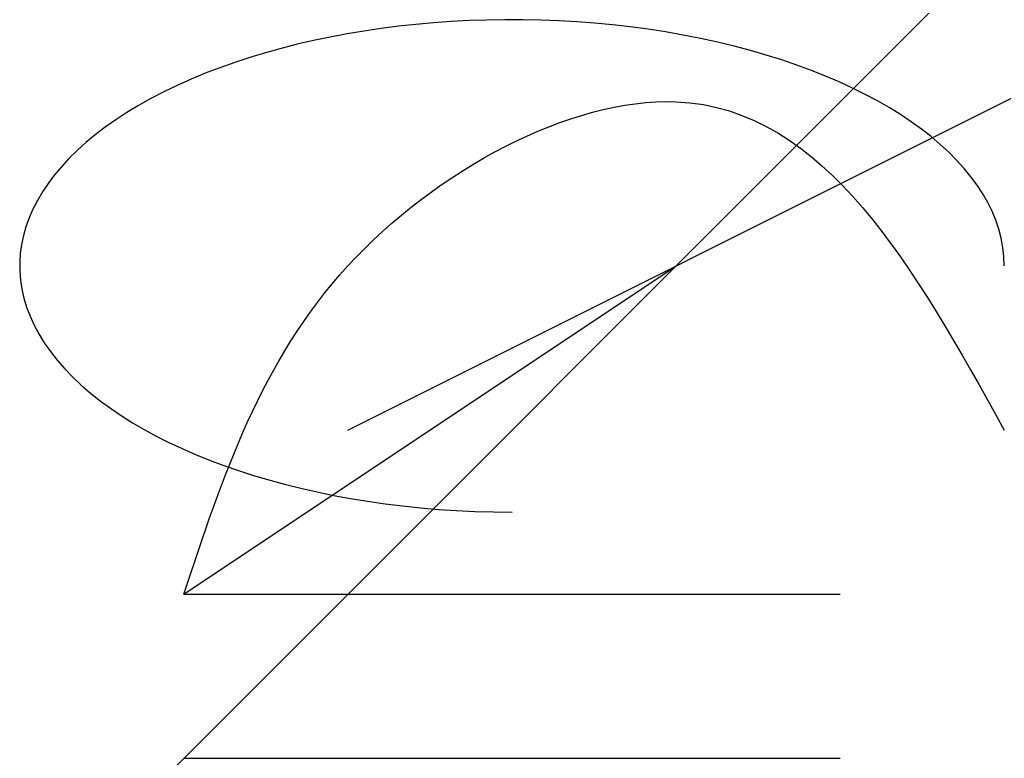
# Model space of a CAD drawing. Header units: metres. Extents: x -1 to 5, y -1 to 3.5.
import ezdxf

# ---------------------------------------------------------------- set-up
doc = ezdxf.new("R2010")
doc.units = ezdxf.units.M

msp = doc.modelspace()

# ---------------------------------------------------------------- linework, layer by layer
for p, q in [((0, 0), (2, 0)), ((2, 0), (4, 0)), ((0, -1), (2, -1)), ((2, -1), (4, -1))]:
    msp.add_line(p, q)
msp.add_xline((2, 1), (0.707107, 0.707107))
msp.add_ray((1, 1), (0.894427, 0.447214))
msp.add_ellipse((2, 2, 1), major_axis=(3, 0), ratio=0.5, start_param=0, end_param=4.712389)
msp.add_spline([(0, 0), (1, 2, 1), (3, 3), (5, 1, 2)], degree=3)
at = {"layer": 'NEUTRAL_EVIDENCE'}
msp.add_line((0, 0), (3, 2, 1), dxfattribs=at)

doc.saveas('drawing.dxf')
